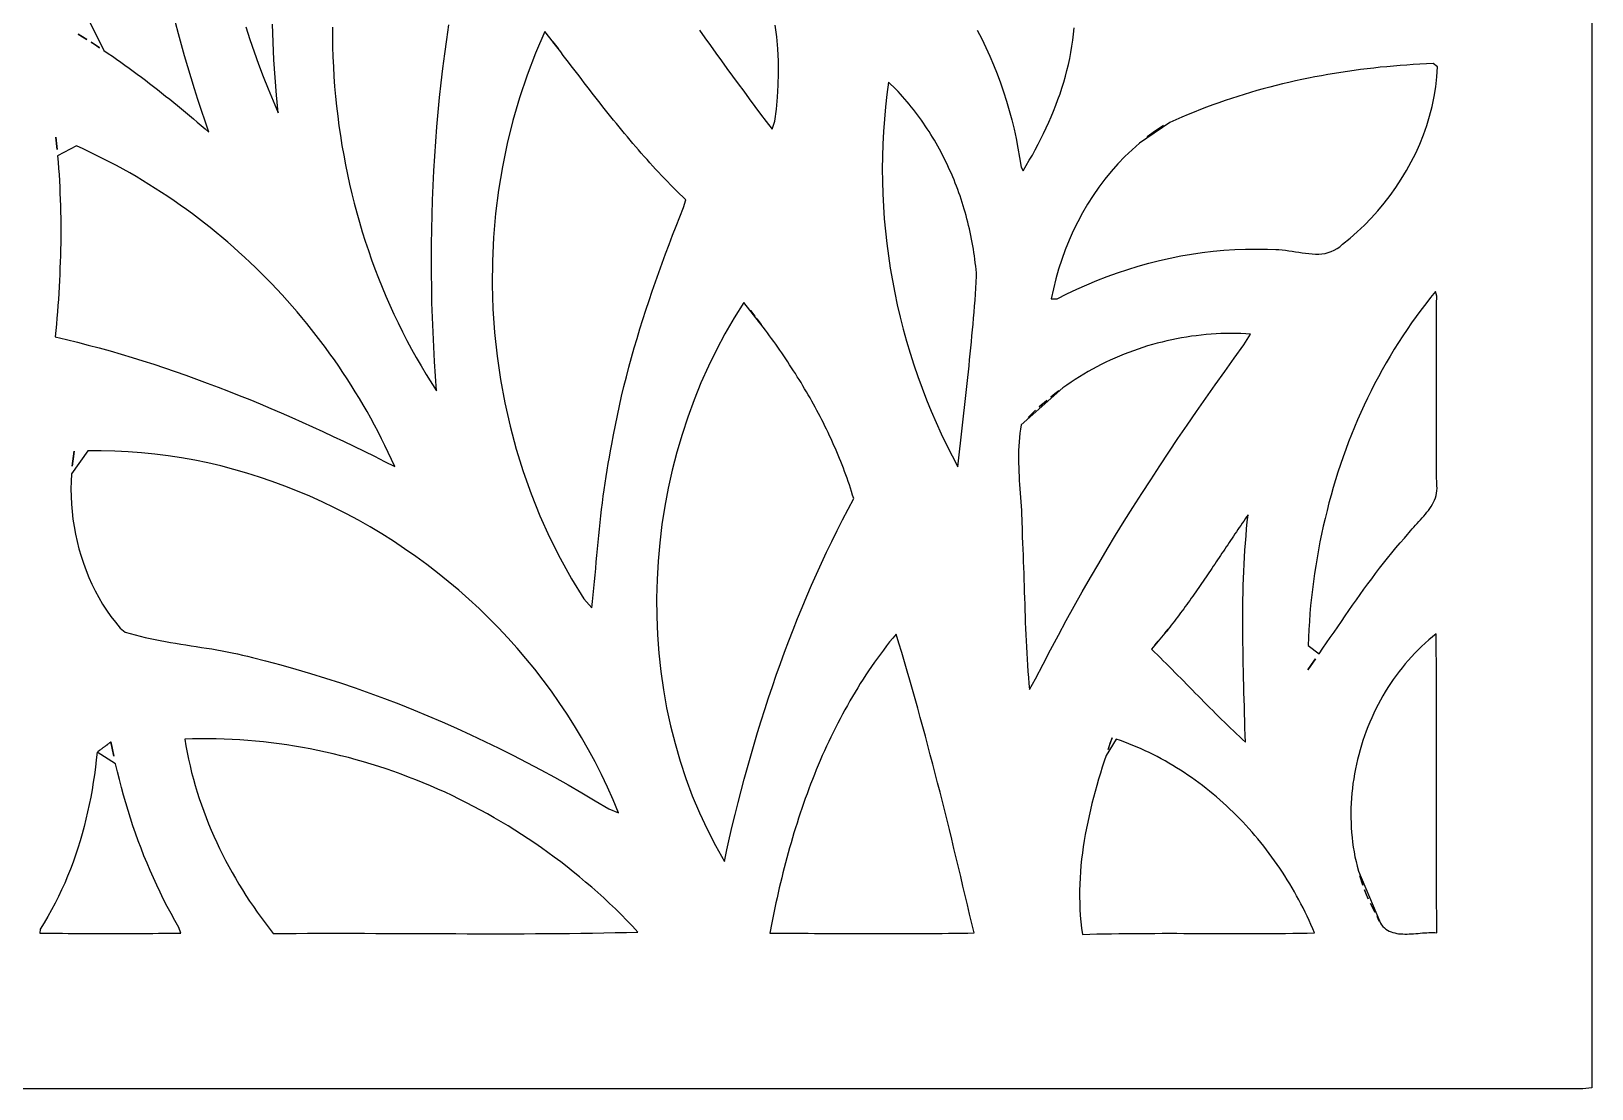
# Model space of a CAD drawing. Header units: metres. Extents: x 0 to 500, y 0 to 1000.
# Drawn here: x 247.2 to 500, y 0 to 171.3 of the extents above; entities that cross this region are included whole.
import ezdxf

# ---------------------------------------------------------------- set-up
doc = ezdxf.new("R2010")
doc.units = ezdxf.units.M
doc.layers.add('HOLE', color=7, linetype='Continuous')
doc.layers.add('OUTER', color=7, linetype='Continuous')

msp = doc.modelspace()

# ---------------------------------------------------------------- linework, layer by layer
at = {"layer": 'HOLE'}
for points in [[(254.55, 177.06), (258.93, 168.2), (258.93, 168.2), (259.62, 167.74), (260.3, 167.27), (260.98, 166.8), (261.66, 166.32), (262.33, 165.85), (263.01, 165.36), (263.68, 164.87), (264.34, 164.38), (265.01, 163.89), (265.67, 163.39), (266.33, 162.89), (266.98, 162.38), (267.64, 161.87), (268.29, 161.36), (268.94, 160.84), (269.59, 160.32), (270.24, 159.8), (270.88, 159.28), (271.52, 158.75), (272.16, 158.22), (272.8, 157.69), (273.43, 157.15), (274.07, 156.61), (274.7, 156.07), (275.33, 155.53), (275.95, 154.99), (275.35, 156.74), (274.75, 158.49), (274.17, 160.25), (273.61, 162.02), (273.06, 163.79), (272.53, 165.57), (272.01, 167.35), (271.51, 169.14), (271.03, 170.93), (270.56, 172.73)], [(281.92, 172.02), (282.58, 170), (283.27, 167.98), (283.99, 165.98), (284.74, 163.99), (285.53, 162.02), (286.34, 160.06), (287.18, 158.11), (287.18, 158.11), (286.9, 160.97), (286.67, 163.84), (286.49, 166.71), (286.35, 169.58), (286.26, 172.46)], [(295.96, 171.99), (295.96, 170.39), (295.99, 168.78), (296.04, 167.18), (296.11, 165.58), (296.2, 163.98), (296.32, 162.38), (296.46, 160.78), (296.62, 159.19), (296.81, 157.6), (297.01, 156.01), (297.25, 154.42), (297.5, 152.84), (297.78, 151.26), (298.07, 149.69), (298.4, 148.13), (298.74, 146.57), (299.11, 145.01), (299.49, 143.46), (299.91, 141.92), (300.34, 140.38), (300.8, 138.86), (301.28, 137.34), (301.78, 135.82), (302.3, 134.32), (302.85, 132.83), (303.41, 131.34), (304, 129.87), (304.62, 128.4), (305.25, 126.95), (305.91, 125.51), (306.59, 124.07), (307.29, 122.65), (308.02, 121.25), (308.76, 119.85), (309.53, 118.47), (310.32, 117.1), (311.13, 115.74), (312.82, 113.07), (312.82, 113.07), (312.65, 115.44), (312.5, 117.82), (312.37, 120.19), (312.26, 122.57), (312.16, 124.95), (312.09, 127.33), (312.04, 129.71), (312.01, 132.09), (312, 134.47), (312.01, 136.85), (312.05, 139.23), (312.1, 141.6), (312.18, 143.98), (312.27, 146.36), (312.39, 148.74), (312.53, 151.11), (312.7, 153.48), (312.88, 155.85), (313.09, 158.22), (313.32, 160.59), (313.57, 162.95), (313.85, 165.31), (314.15, 167.67), (314.48, 170.02), (314.82, 172.37)], [(355.43, 171.52), (356.32, 170.28), (357.21, 169.03), (358.1, 167.79), (358.99, 166.54), (359.88, 165.3), (360.78, 164.07), (361.68, 162.83), (362.59, 161.6), (363.5, 160.37), (364.41, 159.14), (365.33, 157.92), (366.25, 156.71), (367.18, 155.49), (367.63, 156.79), (367.89, 158.72), (368.08, 160.66), (368.2, 162.61), (368.24, 164.56), (368.22, 166.51), (368.12, 168.46), (367.95, 170.4), (367.71, 172.34)], [(400.44, 171.48), (401.15, 170.11), (401.83, 168.71), (402.48, 167.3), (403.09, 165.87), (403.66, 164.43), (404.2, 162.96), (404.71, 161.49), (405.18, 160), (405.62, 158.5), (406.03, 156.99), (406.4, 155.47), (406.73, 153.94), (407.03, 152.4), (407.3, 150.86), (407.54, 149.31), (407.87, 148.72), (408.37, 149.56), (408.87, 150.42), (409.36, 151.28), (409.83, 152.14), (410.3, 153.02), (410.75, 153.9), (411.19, 154.78), (411.61, 155.68), (412.02, 156.58), (412.42, 157.49), (412.8, 158.4), (413.16, 159.33), (413.51, 160.26), (413.84, 161.19), (414.15, 162.13), (414.45, 163.08), (414.72, 164.03), (414.97, 164.99), (415.2, 165.96), (415.41, 166.93), (415.6, 167.91), (415.77, 168.89), (415.91, 169.88), (416.03, 170.88), (416.12, 171.88)]]:
    msp.add_lwpolyline(points, dxfattribs=at)
for points in [[(254.76, 170.86), (255.46, 170.43), (256.16, 169.99), (254.76, 170.86)], [(256.86, 169.55), (257.55, 169.11), (258.24, 168.65), (256.86, 169.55)], [(330.39, 171.3), (328.87, 167.78), (327.49, 164.21), (326.27, 160.57), (325.2, 156.89), (324.28, 153.16), (323.5, 149.39), (322.88, 145.6), (322.4, 141.78), (322.07, 137.94), (321.89, 134.09), (321.86, 130.23), (321.97, 126.38), (322.23, 122.53), (322.64, 118.7), (323.19, 114.89), (323.89, 111.11), (324.74, 107.36), (325.73, 103.65), (326.86, 99.99), (328.14, 96.39), (329.57, 92.84), (331.13, 89.36), (332.84, 85.95), (334.7, 82.62), (336.69, 79.38), (338, 77.9), (338.11, 78.96), (338.21, 80.03), (338.32, 81.09), (338.42, 82.16), (338.51, 83.22), (338.61, 84.29), (338.71, 85.35), (338.81, 86.42), (338.91, 87.49), (339.01, 88.55), (339.12, 89.62), (339.23, 90.68), (339.34, 91.74), (339.46, 92.81), (339.58, 93.87), (339.71, 94.93), (339.84, 95.99), (339.99, 97.05), (340.14, 98.11), (340.29, 99.17), (340.46, 100.22), (340.64, 101.28), (340.83, 102.33), (341.03, 103.38), (341.24, 104.43), (341.51, 105.92), (341.81, 107.5), (342.13, 109.09), (342.46, 110.66), (342.82, 112.23), (343.19, 113.8), (343.58, 115.36), (343.99, 116.92), (344.41, 118.47), (344.85, 120.02), (345.31, 121.57), (345.77, 123.11), (346.25, 124.64), (346.75, 126.17), (347.25, 127.7), (347.77, 129.22), (348.3, 130.74), (348.84, 132.25), (349.38, 133.77), (349.94, 135.27), (350.51, 136.78), (351.08, 138.28), (351.66, 139.77), (352.25, 141.27), (352.84, 142.76), (353.22, 144.04), (352.71, 144.52), (352.21, 145), (351.72, 145.49), (351.22, 145.98), (350.73, 146.47), (350.25, 146.97), (349.76, 147.47), (349.28, 147.97), (348.8, 148.48), (348.33, 148.99), (347.86, 149.5), (347.39, 150.01), (346.93, 150.53), (346.46, 151.05), (346, 151.57), (345.54, 152.1), (345.09, 152.63), (344.64, 153.16), (344.19, 153.69), (343.74, 154.22), (343.29, 154.76), (342.85, 155.3), (342.4, 155.84), (341.96, 156.38), (341.52, 156.92), (341.08, 157.47), (340.65, 158.01), (340.21, 158.56), (339.78, 159.11), (339.35, 159.66), (338.92, 160.21), (338.49, 160.76), (338.06, 161.31), (337.63, 161.87), (337.2, 162.42), (336.77, 162.98), (336.35, 163.53), (335.92, 164.09), (335.5, 164.64), (335.07, 165.2), (334.65, 165.75), (334.22, 166.31), (333.8, 166.86), (333.37, 167.42), (332.95, 167.98), (330.39, 171.3)], [(332.52, 168.53), (332.1, 169.08), (331.67, 169.64), (332.52, 168.53)], [(426.72, 153.21), (425.51, 152.14), (424.34, 151.02), (423.22, 149.85), (422.14, 148.63), (421.12, 147.37), (420.14, 146.06), (419.2, 144.72), (418.32, 143.33), (417.49, 141.91), (416.71, 140.46), (415.99, 138.98), (415.31, 137.47), (414.69, 135.93), (414.13, 134.37), (413.62, 132.8), (413.16, 131.2), (412.76, 129.59), (412.42, 127.97), (413.37, 127.98), (414.96, 128.77), (416.57, 129.53), (418.19, 130.25), (419.83, 130.93), (421.49, 131.58), (423.15, 132.18), (424.84, 132.74), (426.53, 133.26), (428.23, 133.74), (429.95, 134.18), (431.67, 134.57), (433.4, 134.92), (435.14, 135.22), (436.89, 135.48), (438.64, 135.69), (440.4, 135.85), (442.16, 135.97), (443.92, 136.03), (445.68, 136.05), (447.45, 136.02), (448.8, 135.97), (449.32, 135.95), (449.84, 135.91), (450.37, 135.85), (450.91, 135.78), (451.45, 135.7), (451.99, 135.61), (452.54, 135.52), (453.08, 135.44), (453.62, 135.36), (454.16, 135.3), (454.7, 135.26), (455.23, 135.24), (455.76, 135.24), (456.28, 135.28), (456.79, 135.35), (457.29, 135.47), (457.78, 135.63), (458.26, 135.84), (458.73, 136.11), (459.19, 136.43), (459.62, 136.82), (460.83, 137.81), (462.01, 138.84), (463.15, 139.93), (464.25, 141.07), (465.32, 142.25), (466.34, 143.47), (467.32, 144.73), (468.25, 146.04), (469.14, 147.37), (469.97, 148.75), (470.75, 150.15), (471.47, 151.59), (472.13, 153.06), (472.73, 154.55), (473.27, 156.07), (473.73, 157.6), (474.13, 159.16), (474.46, 160.74), (474.71, 162.33), (474.89, 163.94), (474.99, 165.56), (474.29, 166.08), (473.22, 166.04), (472.15, 165.98), (471.08, 165.92), (470.01, 165.85), (468.94, 165.78), (467.88, 165.69), (466.81, 165.59), (465.74, 165.49), (464.68, 165.37), (463.61, 165.25), (462.55, 165.12), (461.48, 164.98), (460.42, 164.83), (459.36, 164.67), (458.3, 164.5), (457.24, 164.32), (456.19, 164.13), (455.13, 163.94), (454.08, 163.73), (453.03, 163.51), (451.98, 163.28), (450.94, 163.05), (449.89, 162.8), (448.85, 162.54), (447.81, 162.27), (446.78, 161.99), (445.74, 161.71), (444.71, 161.41), (443.68, 161.1), (442.66, 160.78), (441.64, 160.45), (440.62, 160.1), (439.6, 159.75), (438.59, 159.39), (437.58, 159.01), (436.58, 158.63), (435.58, 158.23), (434.58, 157.82), (433.59, 157.4), (432.6, 156.97), (431.61, 156.53), (426.72, 153.21)], [(386.08, 163.09), (385.8, 161.09), (385.57, 159.09), (385.38, 157.08), (385.23, 155.07), (385.12, 153.05), (385.06, 151.04), (385.04, 149.02), (385.06, 147), (385.12, 144.98), (385.22, 142.96), (385.37, 140.95), (385.55, 138.94), (385.77, 136.93), (386.04, 134.93), (386.34, 132.93), (386.68, 130.94), (387.06, 128.96), (387.48, 126.99), (387.94, 125.03), (388.44, 123.07), (388.98, 121.13), (389.55, 119.2), (390.16, 117.28), (390.81, 115.38), (391.49, 113.49), (392.22, 111.62), (392.97, 109.76), (393.77, 107.92), (394.6, 106.1), (395.46, 104.3), (396.37, 102.52), (397.3, 100.76), (397.4, 101.73), (397.51, 102.69), (397.61, 103.66), (397.72, 104.62), (397.82, 105.58), (397.93, 106.55), (398.04, 107.51), (398.15, 108.47), (398.25, 109.44), (398.36, 110.4), (398.47, 111.37), (398.58, 112.33), (398.68, 113.29), (398.79, 114.26), (398.89, 115.22), (399, 116.18), (399.1, 117.15), (399.2, 118.11), (399.3, 119.08), (399.4, 120.04), (399.49, 121.01), (399.58, 121.97), (399.67, 122.94), (399.76, 123.9), (399.84, 124.87), (399.93, 125.83), (400, 126.8), (400.08, 127.76), (400.15, 128.73), (400.21, 129.69), (400.28, 130.66), (400.33, 131.63), (400.29, 132.18), (400.24, 132.73), (400.18, 133.28), (400.12, 133.83), (400.05, 134.38), (399.98, 134.93), (399.9, 135.48), (399.81, 136.03), (399.72, 136.58), (399.62, 137.13), (399.52, 137.67), (399.41, 138.22), (399.29, 138.76), (399.17, 139.3), (399.04, 139.85), (398.91, 140.39), (398.77, 140.92), (398.63, 141.46), (398.48, 142), (398.32, 142.53), (398.16, 143.06), (397.99, 143.59), (397.82, 144.12), (397.64, 144.65), (397.46, 145.17), (397.27, 145.69), (397.07, 146.21), (396.87, 146.73), (396.67, 147.24), (396.45, 147.76), (396.24, 148.27), (396.01, 148.77), (395.79, 149.28), (395.55, 149.78), (395.31, 150.28), (395.07, 150.77), (394.82, 151.26), (394.56, 151.75), (394.3, 152.24), (394.04, 152.72), (393.76, 153.2), (393.49, 153.68), (393.2, 154.15), (392.92, 154.62), (392.62, 155.08), (392.33, 155.54), (392.02, 156), (391.71, 156.45), (391.4, 156.9), (391.08, 157.35), (390.76, 157.79), (390.43, 158.22), (390.09, 158.65), (389.75, 159.08), (389.41, 159.5), (389.06, 159.92), (388.7, 160.34), (388.34, 160.74), (387.98, 161.15), (387.61, 161.55), (387.23, 161.94), (386.08, 163.09)], [(430.63, 156.07), (429.29, 155.18), (427.98, 154.22), (430.63, 156.07)], [(251.44, 151.15), (251.52, 150.13), (251.6, 149.12), (251.66, 148.11), (251.72, 147.1), (251.78, 146.09), (251.82, 145.08), (251.86, 144.07), (251.89, 143.06), (251.91, 142.05), (251.93, 141.04), (251.94, 140.03), (251.94, 139.02), (251.94, 138), (251.93, 136.99), (251.91, 135.98), (251.89, 134.97), (251.86, 133.96), (251.82, 132.95), (251.78, 131.94), (251.73, 130.93), (251.68, 129.92), (251.62, 128.91), (251.56, 127.89), (251.49, 126.88), (251.41, 125.87), (251.33, 124.86), (251.24, 123.85), (251.15, 122.84), (251.06, 121.83), (252.85, 121.41), (254.63, 120.96), (256.41, 120.5), (258.19, 120.02), (259.96, 119.53), (261.72, 119.01), (263.49, 118.48), (265.24, 117.94), (267, 117.37), (268.75, 116.8), (270.49, 116.2), (272.23, 115.6), (273.96, 114.97), (275.69, 114.34), (277.42, 113.68), (279.14, 113.02), (280.85, 112.34), (282.57, 111.65), (284.27, 110.95), (285.98, 110.23), (287.67, 109.5), (289.37, 108.76), (291.06, 108.01), (292.74, 107.25), (294.42, 106.48), (296.1, 105.7), (297.77, 104.9), (299.43, 104.1), (301.09, 103.29), (302.75, 102.47), (304.4, 101.64), (306.05, 100.81), (305.54, 101.94), (305.01, 103.08), (304.47, 104.2), (303.92, 105.32), (303.35, 106.43), (302.77, 107.53), (302.18, 108.62), (301.57, 109.71), (300.95, 110.78), (300.32, 111.85), (299.67, 112.91), (299.02, 113.97), (298.35, 115.01), (297.67, 116.04), (296.98, 117.07), (296.27, 118.09), (295.56, 119.09), (294.83, 120.09), (294.09, 121.08), (293.34, 122.06), (292.58, 123.03), (291.81, 123.99), (291.02, 124.94), (290.23, 125.88), (289.43, 126.81), (288.61, 127.73), (287.79, 128.65), (286.95, 129.55), (286.1, 130.44), (285.25, 131.31), (284.38, 132.18), (283.51, 133.04), (282.62, 133.89), (281.73, 134.73), (280.82, 135.55), (279.91, 136.36), (278.99, 137.17), (278.06, 137.96), (277.12, 138.74), (276.17, 139.51), (275.21, 140.26), (274.25, 141.01), (273.27, 141.74), (272.29, 142.46), (271.3, 143.17), (270.3, 143.87), (269.3, 144.55), (268.29, 145.22), (267.26, 145.88), (266.24, 146.53), (265.2, 147.16), (264.16, 147.78), (263.11, 148.39), (262.05, 148.98), (260.99, 149.56), (259.92, 150.13), (258.84, 150.68), (257.76, 151.22), (256.67, 151.75), (255.58, 152.26), (254.47, 152.76), (251.44, 151.15)], [(251.14, 154.18), (251.24, 153.17), (251.34, 152.16), (251.14, 154.18)], [(455.82, 70.49), (456.43, 71.36), (457.03, 72.23), (457.63, 73.1), (458.24, 73.98), (458.84, 74.85), (459.44, 75.72), (460.04, 76.6), (460.65, 77.47), (461.25, 78.34), (461.86, 79.21), (462.47, 80.07), (463.09, 80.93), (463.71, 81.79), (464.34, 82.64), (464.97, 83.49), (465.62, 84.33), (466.26, 85.16), (466.92, 85.99), (467.59, 86.81), (468.26, 87.63), (468.95, 88.43), (469.64, 89.23), (470.16, 89.82), (470.39, 90.12), (470.64, 90.42), (470.89, 90.72), (471.15, 91.01), (471.42, 91.31), (471.7, 91.6), (471.97, 91.9), (472.25, 92.19), (472.52, 92.49), (472.79, 92.79), (473.05, 93.09), (473.3, 93.4), (473.54, 93.71), (473.77, 94.03), (473.99, 94.36), (474.19, 94.69), (474.37, 95.03), (474.52, 95.38), (474.66, 95.74), (474.77, 96.1), (474.86, 96.48), (474.91, 96.87), (474.93, 97.28), (474.92, 97.69), (474.88, 98.12), (474.86, 99.18), (474.85, 100.4), (474.85, 101.62), (474.84, 102.84), (474.84, 104.06), (474.84, 105.27), (474.84, 106.49), (474.84, 107.71), (474.83, 108.93), (474.83, 110.14), (474.83, 111.36), (474.84, 112.58), (474.84, 113.79), (474.84, 115.01), (474.84, 116.23), (474.84, 117.44), (474.85, 118.66), (474.85, 119.88), (474.85, 121.09), (474.85, 122.31), (474.86, 123.53), (474.86, 124.74), (474.86, 125.96), (474.86, 127.18), (474.87, 128.39), (474.7, 129.17), (473.89, 128.18), (473.09, 127.17), (472.31, 126.15), (471.55, 125.12), (470.8, 124.08), (470.07, 123.03), (469.36, 121.96), (468.66, 120.89), (467.98, 119.8), (467.32, 118.7), (466.67, 117.59), (466.03, 116.47), (465.42, 115.35), (464.82, 114.21), (464.23, 113.06), (463.67, 111.9), (463.11, 110.74), (462.58, 109.57), (462.06, 108.39), (461.56, 107.2), (461.07, 106), (460.6, 104.8), (460.15, 103.58), (459.71, 102.37), (459.29, 101.14), (458.88, 99.91), (458.49, 98.67), (458.12, 97.43), (457.76, 96.18), (457.42, 94.93), (457.1, 93.67), (456.79, 92.41), (456.5, 91.14), (456.22, 89.87), (455.96, 88.6), (455.71, 87.32), (455.49, 86.04), (455.27, 84.75), (455.08, 83.47), (454.9, 82.18), (454.73, 80.88), (454.59, 79.59), (454.45, 78.29), (454.34, 77), (454.24, 75.7), (454.15, 74.4), (454.09, 73.1), (454.03, 71.8), (455.82, 70.49)], [(362.6, 127.39), (361.04, 124.89), (359.56, 122.33), (358.17, 119.72), (356.87, 117.06), (355.67, 114.35), (354.55, 111.6), (353.53, 108.81), (352.6, 105.98), (351.76, 103.12), (351.01, 100.23), (350.36, 97.31), (349.81, 94.38), (349.35, 91.42), (348.98, 88.45), (348.72, 85.47), (348.55, 82.49), (348.47, 79.5), (348.5, 76.51), (348.62, 73.53), (348.84, 70.55), (349.17, 67.59), (349.59, 64.64), (350.11, 61.71), (350.74, 58.8), (351.47, 55.92), (352.3, 53.07), (353.23, 50.25), (354.27, 47.47), (355.41, 44.73), (356.65, 42.04), (358.01, 39.4), (359.46, 36.8), (359.88, 38.72), (360.31, 40.64), (360.75, 42.55), (361.21, 44.46), (361.69, 46.37), (362.17, 48.27), (362.68, 50.17), (363.19, 52.07), (363.73, 53.96), (364.27, 55.84), (364.84, 57.72), (365.41, 59.59), (366.01, 61.46), (366.62, 63.33), (367.24, 65.18), (367.88, 67.03), (368.54, 68.88), (369.21, 70.72), (369.9, 72.55), (370.61, 74.37), (371.33, 76.19), (372.07, 78), (372.83, 79.8), (373.6, 81.6), (374.39, 83.38), (375.2, 85.16), (376.02, 86.93), (376.86, 88.69), (377.72, 90.44), (378.6, 92.19), (379.5, 93.92), (380.41, 95.64), (380.24, 96.19), (380.07, 96.74), (379.9, 97.28), (379.72, 97.83), (379.53, 98.37), (379.35, 98.91), (379.15, 99.45), (378.95, 99.99), (378.75, 100.53), (378.55, 101.06), (378.34, 101.6), (378.12, 102.13), (377.9, 102.66), (377.68, 103.19), (377.46, 103.71), (377.22, 104.24), (376.99, 104.76), (376.75, 105.28), (376.51, 105.81), (376.27, 106.32), (376.02, 106.84), (375.76, 107.36), (375.51, 107.87), (375.25, 108.38), (374.99, 108.89), (374.72, 109.4), (374.45, 109.91), (374.18, 110.42), (373.9, 110.92), (373.62, 111.42), (373.34, 111.92), (373.05, 112.42), (372.76, 112.92), (372.47, 113.41), (372.18, 113.9), (371.88, 114.4), (371.58, 114.89), (371.28, 115.37), (370.97, 115.86), (370.66, 116.34), (370.35, 116.82), (370.04, 117.31), (369.72, 117.78), (369.41, 118.26), (369.08, 118.74), (368.76, 119.21), (368.44, 119.68), (368.11, 120.15), (367.78, 120.62), (367.45, 121.08), (367.11, 121.54), (366.78, 122), (366.44, 122.46), (366.1, 122.92), (365.76, 123.38), (362.6, 127.39)], [(364.37, 125.18), (364.02, 125.62), (363.67, 126.07), (364.37, 125.18)], [(365.41, 123.83), (365.07, 124.28), (364.72, 124.73), (365.41, 123.83)], [(407.57, 107.57), (407.45, 106.89), (407.35, 106.2), (407.27, 105.51), (407.21, 104.82), (407.17, 104.13), (407.14, 103.43), (407.12, 102.74), (407.12, 102.05), (407.13, 101.35), (407.15, 100.66), (407.17, 99.96), (407.21, 99.27), (407.25, 98.57), (407.29, 97.88), (407.34, 97.18), (407.39, 96.49), (407.44, 95.79), (407.49, 95.09), (407.53, 94.4), (407.58, 93.7), (407.62, 93.01), (407.65, 92.31), (407.68, 91.61), (407.7, 90.92), (407.7, 90.23), (407.72, 89.41), (407.77, 88.42), (407.81, 87.44), (407.85, 86.44), (407.89, 85.45), (407.93, 84.46), (407.96, 83.47), (407.99, 82.48), (408.02, 81.49), (408.06, 80.5), (408.09, 79.51), (408.12, 78.52), (408.15, 77.53), (408.19, 76.54), (408.22, 75.55), (408.26, 74.55), (408.3, 73.56), (408.35, 72.57), (408.4, 71.58), (408.45, 70.6), (408.51, 69.61), (408.58, 68.62), (408.65, 67.63), (408.73, 66.64), (408.81, 65.66), (408.91, 64.67), (409.88, 66.39), (411.09, 68.77), (412.31, 71.14), (413.57, 73.5), (414.84, 75.85), (416.13, 78.18), (417.44, 80.5), (418.76, 82.81), (420.11, 85.11), (421.47, 87.4), (422.85, 89.68), (424.25, 91.94), (425.66, 94.2), (427.09, 96.44), (428.53, 98.68), (429.99, 100.91), (431.46, 103.12), (432.94, 105.33), (434.43, 107.53), (435.94, 109.72), (437.46, 111.9), (438.99, 114.07), (440.53, 116.23), (442.08, 118.39), (443.64, 120.54), (444.73, 122.26), (443.93, 122.31), (443.13, 122.34), (442.33, 122.36), (441.53, 122.37), (440.72, 122.36), (439.92, 122.34), (439.12, 122.3), (438.32, 122.25), (437.52, 122.19), (436.72, 122.11), (435.92, 122.01), (435.12, 121.91), (434.32, 121.79), (433.53, 121.65), (432.74, 121.51), (431.95, 121.35), (431.16, 121.17), (430.38, 120.98), (429.59, 120.78), (428.82, 120.57), (428.04, 120.34), (427.27, 120.1), (426.5, 119.85), (425.74, 119.58), (424.98, 119.3), (424.23, 119), (423.48, 118.7), (422.73, 118.38), (421.99, 118.05), (421.26, 117.7), (420.53, 117.34), (419.81, 116.97), (419.1, 116.59), (418.39, 116.19), (417.69, 115.78), (416.99, 115.36), (416.31, 114.93), (415.63, 114.48), (414.95, 114.02), (414.29, 113.55), (407.57, 107.57)], [(411.71, 111.55), (411.09, 111.01), (410.48, 110.47), (411.71, 111.55)], [(413.63, 113.07), (412.98, 112.57), (412.35, 112.07), (413.63, 113.07)], [(409.88, 109.92), (409.29, 109.35), (408.7, 108.77), (409.88, 109.92)], [(253.68, 99.64), (253.62, 98.41), (253.59, 97.19), (253.61, 95.96), (253.67, 94.73), (253.77, 93.5), (253.91, 92.28), (254.09, 91.07), (254.32, 89.86), (254.58, 88.66), (254.89, 87.47), (255.23, 86.29), (255.61, 85.13), (256.04, 83.98), (256.5, 82.85), (257, 81.74), (257.54, 80.66), (258.12, 79.59), (258.73, 78.54), (259.38, 77.53), (260.08, 76.54), (260.8, 75.57), (261.57, 74.64), (262.36, 74), (263.17, 73.75), (263.98, 73.53), (264.79, 73.32), (265.6, 73.12), (266.42, 72.94), (267.25, 72.77), (268.07, 72.61), (268.9, 72.45), (269.73, 72.31), (270.56, 72.17), (271.4, 72.03), (272.23, 71.9), (273.07, 71.77), (273.9, 71.64), (274.74, 71.51), (275.57, 71.38), (276.41, 71.25), (277.24, 71.1), (278.07, 70.96), (278.9, 70.8), (279.73, 70.63), (280.56, 70.46), (281.38, 70.27), (282.2, 70.07), (283.01, 69.85), (285.14, 69.32), (287.58, 68.68), (290.01, 68), (292.43, 67.29), (294.84, 66.55), (297.24, 65.77), (299.63, 64.96), (302.01, 64.12), (304.38, 63.24), (306.74, 62.34), (309.09, 61.4), (311.42, 60.43), (313.75, 59.44), (316.06, 58.41), (318.37, 57.36), (320.66, 56.27), (322.94, 55.16), (325.2, 54.03), (327.46, 52.86), (329.7, 51.67), (331.93, 50.46), (334.15, 49.22), (336.36, 47.96), (338.55, 46.67), (340.73, 45.36), (342.3, 44.72), (341.43, 46.82), (340.5, 48.89), (339.53, 50.93), (338.51, 52.95), (337.45, 54.94), (336.33, 56.89), (335.17, 58.82), (333.97, 60.71), (332.72, 62.57), (331.43, 64.4), (330.1, 66.2), (328.73, 67.96), (327.32, 69.69), (325.87, 71.38), (324.38, 73.04), (322.86, 74.66), (321.3, 76.25), (319.71, 77.79), (318.08, 79.3), (316.42, 80.77), (314.73, 82.19), (313, 83.58), (311.25, 84.93), (309.47, 86.23), (307.66, 87.49), (305.83, 88.71), (303.97, 89.89), (302.08, 91.02), (300.17, 92.11), (298.24, 93.15), (296.29, 94.14), (294.31, 95.09), (292.32, 95.99), (290.3, 96.84), (288.27, 97.64), (286.22, 98.4), (284.16, 99.1), (282.08, 99.75), (279.99, 100.35), (277.88, 100.9), (275.76, 101.39), (273.64, 101.83), (271.5, 102.22), (269.35, 102.55), (267.19, 102.83), (265.03, 103.05), (262.86, 103.21), (260.69, 103.32), (258.51, 103.37), (256.33, 103.36), (253.68, 99.64)], [(254.14, 103.29), (253.95, 102.08), (253.79, 100.86), (254.14, 103.29)], [(428.68, 71.23), (429.16, 70.76), (429.63, 70.29), (430.11, 69.82), (430.58, 69.35), (431.06, 68.88), (431.53, 68.41), (432, 67.93), (432.47, 67.46), (432.94, 66.98), (433.41, 66.51), (433.88, 66.03), (434.35, 65.55), (434.82, 65.07), (435.29, 64.59), (435.76, 64.12), (436.23, 63.64), (436.7, 63.16), (437.17, 62.68), (437.64, 62.21), (438.11, 61.73), (438.58, 61.26), (439.06, 60.79), (439.53, 60.32), (440.01, 59.85), (440.48, 59.38), (440.96, 58.91), (441.44, 58.45), (441.93, 57.98), (442.41, 57.52), (442.9, 57.06), (443.39, 56.61), (443.88, 56.16), (443.85, 57.31), (443.81, 58.46), (443.78, 59.61), (443.74, 60.76), (443.71, 61.92), (443.68, 63.07), (443.64, 64.22), (443.61, 65.38), (443.58, 66.53), (443.55, 67.68), (443.53, 68.84), (443.51, 69.99), (443.49, 71.14), (443.47, 72.3), (443.46, 73.45), (443.45, 74.6), (443.45, 75.76), (443.46, 76.91), (443.47, 78.06), (443.48, 79.21), (443.51, 80.36), (443.54, 81.52), (443.57, 82.67), (443.62, 83.82), (443.67, 84.97), (443.73, 86.12), (443.81, 87.27), (443.89, 88.42), (443.98, 89.57), (444.08, 90.71), (444.19, 91.86), (444.32, 93.01), (444.08, 92.66), (443.84, 92.32), (443.6, 91.97), (443.37, 91.63), (443.13, 91.28), (442.89, 90.93), (442.66, 90.59), (442.42, 90.24), (442.19, 89.89), (441.95, 89.54), (441.72, 89.19), (441.49, 88.85), (441.25, 88.5), (441.02, 88.15), (440.78, 87.8), (440.55, 87.45), (440.32, 87.1), (440.08, 86.75), (439.85, 86.4), (439.62, 86.05), (439.38, 85.71), (439.15, 85.36), (438.91, 85.01), (438.68, 84.66), (438.45, 84.31), (438.21, 83.96), (437.97, 83.61), (437.74, 83.27), (437.5, 82.92), (437.27, 82.57), (437.03, 82.23), (436.79, 81.88), (436.55, 81.53), (436.31, 81.19), (436.07, 80.85), (435.83, 80.5), (435.59, 80.16), (435.35, 79.81), (435.11, 79.47), (434.87, 79.13), (434.62, 78.79), (434.38, 78.45), (434.13, 78.11), (433.88, 77.77), (433.64, 77.44), (433.39, 77.1), (433.14, 76.76), (432.88, 76.43), (432.63, 76.09), (432.38, 75.76), (432.12, 75.43), (431.87, 75.1), (431.61, 74.77), (428.68, 71.23)], [(366.85, 25.22), (367.88, 25.22), (368.91, 25.21), (369.95, 25.21), (370.98, 25.2), (372.01, 25.2), (373.05, 25.19), (374.08, 25.18), (375.11, 25.18), (376.15, 25.17), (377.18, 25.17), (378.22, 25.17), (379.25, 25.16), (380.28, 25.16), (381.32, 25.16), (382.35, 25.15), (383.38, 25.15), (384.42, 25.15), (385.45, 25.15), (386.48, 25.15), (387.52, 25.15), (388.55, 25.15), (389.59, 25.15), (390.62, 25.16), (391.65, 25.16), (392.69, 25.17), (393.72, 25.17), (394.75, 25.18), (395.79, 25.19), (396.82, 25.2), (397.85, 25.21), (398.89, 25.22), (399.92, 25.24), (399.56, 26.76), (399.2, 28.28), (398.85, 29.81), (398.48, 31.33), (398.12, 32.85), (397.76, 34.38), (397.39, 35.9), (397.03, 37.42), (396.66, 38.94), (396.29, 40.46), (395.92, 41.98), (395.54, 43.5), (395.16, 45.02), (394.78, 46.54), (394.4, 48.06), (394.01, 49.57), (393.62, 51.09), (393.23, 52.6), (392.83, 54.11), (392.43, 55.63), (392.03, 57.14), (391.62, 58.65), (391.21, 60.16), (390.79, 61.66), (390.37, 63.17), (389.94, 64.67), (389.51, 66.18), (389.07, 67.68), (388.63, 69.18), (388.19, 70.68), (387.73, 72.17), (387.27, 73.67), (386.75, 73.03), (386.24, 72.39), (385.73, 71.74), (385.23, 71.08), (384.74, 70.42), (384.25, 69.76), (383.77, 69.09), (383.3, 68.41), (382.84, 67.73), (382.38, 67.05), (381.93, 66.36), (381.49, 65.66), (381.06, 64.96), (380.63, 64.26), (380.21, 63.55), (379.79, 62.84), (379.39, 62.12), (378.98, 61.4), (378.59, 60.67), (378.2, 59.94), (377.82, 59.21), (377.45, 58.47), (377.08, 57.73), (376.72, 56.99), (376.36, 56.24), (376.01, 55.49), (375.67, 54.73), (375.33, 53.97), (375, 53.21), (374.67, 52.44), (374.36, 51.68), (374.04, 50.9), (373.74, 50.13), (373.43, 49.35), (373.14, 48.57), (372.85, 47.79), (372.57, 47.01), (372.29, 46.22), (372.01, 45.43), (371.75, 44.64), (371.48, 43.85), (371.23, 43.05), (370.98, 42.25), (370.73, 41.45), (370.49, 40.65), (370.26, 39.85), (370.03, 39.05), (369.8, 38.24), (369.58, 37.43), (369.37, 36.63), (369.15, 35.82), (368.95, 35), (368.75, 34.19), (368.55, 33.38), (368.36, 32.57), (368.18, 31.75), (367.99, 30.94), (367.82, 30.12), (367.64, 29.31), (367.48, 28.49), (367.31, 27.67), (367.15, 26.86), (366.85, 25.22)], [(430.56, 73.46), (430.3, 73.14), (430.03, 72.82), (430.56, 73.46)], [(431.35, 74.44), (431.09, 74.11), (430.83, 73.79), (431.35, 74.44)], [(465.75, 26.83), (465.95, 26.54), (466.16, 26.28), (466.4, 26.06), (466.65, 25.86), (466.91, 25.69), (467.18, 25.54), (467.47, 25.42), (467.77, 25.32), (468.07, 25.24), (468.39, 25.17), (468.71, 25.13), (469.05, 25.09), (469.39, 25.08), (469.73, 25.07), (470.08, 25.07), (470.43, 25.08), (470.78, 25.1), (471.14, 25.13), (471.5, 25.15), (471.85, 25.18), (472.21, 25.21), (472.56, 25.24), (472.91, 25.27), (473.26, 25.29), (473.6, 25.31), (473.94, 25.32), (474.27, 25.31), (474.59, 25.3), (474.91, 25.28), (474.89, 26.79), (474.87, 28.31), (474.86, 29.82), (474.85, 31.33), (474.84, 32.85), (474.84, 34.36), (474.83, 35.87), (474.83, 37.39), (474.83, 38.9), (474.83, 40.42), (474.83, 41.93), (474.83, 43.44), (474.83, 44.96), (474.83, 46.47), (474.83, 47.99), (474.84, 49.5), (474.84, 51.01), (474.84, 52.53), (474.85, 54.04), (474.85, 55.56), (474.85, 57.07), (474.85, 58.59), (474.85, 60.1), (474.85, 61.61), (474.85, 63.13), (474.85, 64.64), (474.84, 66.15), (474.83, 67.67), (474.83, 69.18), (474.81, 70.7), (474.8, 72.21), (474.79, 73.72), (474.18, 73.23), (473.58, 72.73), (473, 72.21), (472.43, 71.68), (471.87, 71.13), (471.32, 70.57), (470.78, 70), (470.26, 69.41), (469.75, 68.82), (469.26, 68.21), (468.77, 67.59), (468.3, 66.96), (467.84, 66.32), (467.4, 65.67), (466.97, 65), (466.55, 64.33), (466.15, 63.65), (465.76, 62.96), (465.39, 62.27), (465.03, 61.56), (464.68, 60.85), (464.35, 60.12), (464.04, 59.4), (463.73, 58.66), (463.45, 57.92), (463.17, 57.17), (462.92, 56.42), (462.68, 55.66), (462.45, 54.9), (462.24, 54.13), (462.04, 53.36), (461.86, 52.58), (461.7, 51.81), (461.55, 51.02), (461.42, 50.24), (461.31, 49.45), (461.21, 48.66), (461.13, 47.87), (461.06, 47.08), (461.01, 46.29), (460.98, 45.49), (460.97, 44.7), (460.97, 43.9), (460.99, 43.11), (461.03, 42.32), (461.09, 41.52), (461.16, 40.73), (461.25, 39.95), (461.36, 39.16), (461.49, 38.38), (461.63, 37.6), (461.8, 36.82), (461.98, 36.05), (462.18, 35.28), (465.75, 26.83)], [(429.77, 72.5), (429.5, 72.18), (429.22, 71.86), (429.77, 72.5)], [(453.97, 67.9), (454.59, 68.76), (455.21, 69.63), (453.97, 67.9)], [(259.41, 55.7), (259.36, 55.67), (259.31, 55.63), (259.41, 55.7)], [(259.55, 55.8), (259.5, 55.77), (259.46, 55.74), (259.55, 55.8)], [(259.68, 55.9), (259.64, 55.87), (259.59, 55.84), (259.68, 55.9)], [(259.81, 56), (259.77, 55.97), (259.72, 55.94), (259.81, 56)], [(259.93, 56.09), (259.89, 56.06), (259.85, 56.03), (259.93, 56.09)], [(260.03, 56.17), (260, 56.14), (259.96, 56.11), (260.03, 56.17)], [(260.55, 53.9), (260.28, 55.17), (260.07, 56.19), (260.55, 53.9)], [(272.03, 56.64), (272.22, 55.55), (272.42, 54.47), (272.65, 53.39), (272.89, 52.32), (273.15, 51.25), (273.44, 50.18), (273.74, 49.13), (274.05, 48.08), (274.39, 47.03), (274.74, 45.99), (275.11, 44.96), (275.5, 43.94), (275.9, 42.92), (276.32, 41.91), (276.76, 40.91), (277.21, 39.91), (277.68, 38.92), (278.16, 37.94), (278.66, 36.97), (279.17, 36.01), (279.7, 35.05), (280.24, 34.1), (280.8, 33.17), (281.37, 32.24), (281.95, 31.32), (282.55, 30.41), (283.15, 29.51), (283.78, 28.62), (284.41, 27.74), (285.06, 26.86), (285.71, 26), (286.38, 25.15), (288.23, 25.17), (290.08, 25.18), (291.92, 25.19), (293.77, 25.19), (295.61, 25.2), (297.46, 25.2), (299.31, 25.19), (301.15, 25.19), (303, 25.18), (304.85, 25.18), (306.69, 25.17), (308.54, 25.16), (310.39, 25.16), (312.23, 25.15), (314.08, 25.14), (315.93, 25.14), (317.77, 25.13), (319.62, 25.13), (321.46, 25.12), (323.31, 25.12), (325.16, 25.13), (327, 25.13), (328.85, 25.14), (330.69, 25.15), (332.54, 25.16), (334.39, 25.18), (336.23, 25.2), (338.08, 25.23), (339.92, 25.26), (341.77, 25.3), (343.61, 25.34), (345.46, 25.39), (344.56, 26.34), (343.65, 27.28), (342.74, 28.21), (341.8, 29.13), (340.86, 30.03), (339.91, 30.91), (338.94, 31.79), (337.97, 32.65), (336.98, 33.5), (335.99, 34.33), (334.98, 35.15), (333.97, 35.96), (332.94, 36.75), (331.91, 37.53), (330.86, 38.3), (329.81, 39.05), (328.75, 39.79), (327.68, 40.51), (326.6, 41.22), (325.51, 41.91), (324.41, 42.59), (323.31, 43.26), (322.19, 43.9), (321.07, 44.54), (319.94, 45.16), (318.81, 45.76), (317.67, 46.35), (316.52, 46.93), (315.36, 47.49), (314.2, 48.03), (313.03, 48.56), (311.85, 49.07), (310.67, 49.57), (309.48, 50.05), (308.29, 50.51), (307.09, 50.96), (305.89, 51.39), (304.68, 51.81), (303.46, 52.21), (302.24, 52.59), (301.02, 52.96), (299.79, 53.31), (298.56, 53.65), (297.32, 53.96), (296.08, 54.26), (294.84, 54.55), (293.59, 54.81), (292.34, 55.06), (291.09, 55.3), (289.83, 55.51), (288.57, 55.71), (287.31, 55.89), (286.04, 56.05), (284.78, 56.19), (283.51, 56.32), (282.24, 56.43), (280.97, 56.52), (279.69, 56.59), (278.42, 56.65), (277.14, 56.68), (275.87, 56.7), (274.59, 56.7), (273.31, 56.68), (272.03, 56.64)], [(421.3, 54.02), (420.99, 53.06), (420.68, 52.09), (420.38, 51.12), (420.09, 50.14), (419.81, 49.16), (419.53, 48.18), (419.27, 47.19), (419.02, 46.21), (418.78, 45.21), (418.55, 44.22), (418.33, 43.22), (418.13, 42.22), (417.94, 41.22), (417.77, 40.22), (417.61, 39.21), (417.47, 38.2), (417.35, 37.19), (417.24, 36.18), (417.16, 35.17), (417.09, 34.15), (417.04, 33.14), (417.02, 32.12), (417.01, 31.11), (417.03, 30.09), (417.07, 29.08), (417.13, 28.06), (417.22, 27.04), (417.34, 26.03), (417.48, 25.01), (418.65, 25.05), (419.83, 25.08), (421, 25.1), (422.18, 25.12), (423.35, 25.14), (424.53, 25.15), (425.7, 25.16), (426.88, 25.17), (428.05, 25.18), (429.23, 25.18), (430.4, 25.19), (431.58, 25.19), (432.75, 25.19), (433.93, 25.18), (435.1, 25.18), (436.28, 25.18), (437.45, 25.17), (438.63, 25.17), (439.8, 25.16), (440.98, 25.16), (442.15, 25.16), (443.33, 25.16), (444.5, 25.15), (445.68, 25.15), (446.85, 25.16), (448.03, 25.16), (449.2, 25.17), (450.38, 25.17), (451.55, 25.19), (452.73, 25.2), (453.9, 25.22), (455.08, 25.24), (454.79, 25.92), (454.49, 26.61), (454.19, 27.29), (453.87, 27.96), (453.55, 28.64), (453.22, 29.3), (452.88, 29.97), (452.53, 30.63), (452.17, 31.28), (451.81, 31.93), (451.44, 32.57), (451.06, 33.21), (450.67, 33.85), (450.27, 34.48), (449.87, 35.1), (449.46, 35.72), (449.04, 36.34), (448.61, 36.94), (448.18, 37.55), (447.74, 38.14), (447.29, 38.73), (446.84, 39.32), (446.37, 39.9), (445.91, 40.47), (445.43, 41.03), (444.95, 41.59), (444.46, 42.15), (443.96, 42.69), (443.46, 43.23), (442.95, 43.76), (442.43, 44.29), (441.91, 44.81), (441.38, 45.32), (440.84, 45.82), (440.3, 46.31), (439.76, 46.8), (439.2, 47.28), (438.64, 47.75), (438.08, 48.22), (437.51, 48.67), (436.93, 49.12), (436.35, 49.56), (435.76, 49.99), (435.17, 50.41), (434.57, 50.83), (433.96, 51.23), (433.35, 51.63), (432.74, 52.02), (432.12, 52.39), (431.5, 52.76), (430.87, 53.12), (430.23, 53.47), (429.59, 53.81), (428.95, 54.14), (428.3, 54.46), (427.65, 54.77), (426.99, 55.07), (426.33, 55.36), (425.66, 55.64), (424.99, 55.91), (424.32, 56.17), (423.64, 56.42), (422.95, 56.66), (421.3, 54.02)], [(422.27, 56.88), (421.94, 55.93), (421.62, 54.98), (422.27, 56.88)], [(257.83, 54.52), (257.7, 53.31), (257.55, 52.09), (257.39, 50.87), (257.21, 49.66), (257.01, 48.46), (256.79, 47.25), (256.55, 46.06), (256.3, 44.86), (256.02, 43.68), (255.73, 42.5), (255.41, 41.32), (255.07, 40.15), (254.71, 38.99), (254.33, 37.84), (253.93, 36.7), (253.51, 35.57), (253.06, 34.44), (252.59, 33.33), (252.09, 32.22), (251.57, 31.13), (251.03, 30.05), (250.46, 28.98), (249.87, 27.92), (249.25, 26.88), (248.6, 25.85), (248.56, 25.23), (249.48, 25.22), (250.39, 25.21), (251.31, 25.2), (252.22, 25.19), (253.14, 25.18), (254.05, 25.17), (254.97, 25.17), (255.88, 25.16), (256.79, 25.16), (257.71, 25.15), (258.62, 25.15), (259.54, 25.15), (260.45, 25.15), (261.36, 25.15), (262.28, 25.15), (263.19, 25.15), (264.11, 25.16), (265.02, 25.16), (265.94, 25.17), (266.85, 25.18), (267.76, 25.19), (268.68, 25.2), (269.59, 25.21), (270.51, 25.22), (271.42, 25.23), (271.08, 26.13), (270.44, 27.25), (269.81, 28.38), (269.2, 29.52), (268.61, 30.67), (268.04, 31.83), (267.49, 33), (266.95, 34.18), (266.42, 35.36), (265.92, 36.55), (265.43, 37.75), (264.96, 38.96), (264.5, 40.17), (264.06, 41.39), (263.64, 42.61), (263.23, 43.85), (262.84, 45.08), (262.47, 46.33), (262.11, 47.58), (261.77, 48.83), (261.44, 50.09), (261.12, 51.35), (260.83, 52.62), (257.83, 54.52)], [(258.01, 54.66), (257.97, 54.63), (257.93, 54.6), (258.01, 54.66)], [(258.13, 54.75), (258.09, 54.72), (258.05, 54.69), (258.13, 54.75)], [(258.25, 54.84), (258.21, 54.81), (258.17, 54.78), (258.25, 54.84)], [(258.39, 54.94), (258.34, 54.91), (258.3, 54.88), (258.39, 54.94)], [(258.53, 55.05), (258.48, 55.01), (258.44, 54.98), (258.53, 55.05)], [(258.68, 55.16), (258.63, 55.12), (258.58, 55.08), (258.68, 55.16)], [(258.82, 55.27), (258.77, 55.23), (258.72, 55.19), (258.82, 55.27)], [(258.97, 55.38), (258.92, 55.34), (258.87, 55.3), (258.97, 55.38)], [(259.12, 55.49), (259.07, 55.45), (259.02, 55.41), (259.12, 55.49)], [(259.27, 55.59), (259.22, 55.56), (259.17, 55.52), (259.27, 55.59)], [(462.4, 34.51), (462.64, 33.75), (462.9, 33), (462.4, 34.51)], [(463.18, 32.25), (463.47, 31.5), (463.79, 30.77), (463.18, 32.25)], [(464.12, 30.04), (464.48, 29.31), (464.86, 28.6), (464.12, 30.04)], [(465.25, 27.89), (465.4, 27.5), (465.56, 27.14), (465.25, 27.89)]]:
    msp.add_lwpolyline(points, close=True, dxfattribs=at)
at = {"layer": 'OUTER'}
msp.add_lwpolyline([(500, 192.81), (500, 147.55), (500, 107.02), (500, 71.92), (500, 42.97), (500, 20.89), (500, 6.39), (500, 0.18), (498.57, 0), (492.93, 0), (483.36, 0), (470.22, 0), (453.86, 0), (434.63, 0), (412.91, 0), (389.03, 0), (363.37, 0), (336.28, 0), (308.12, 0), (279.24, 0), (250, 0), (220.76, 0)], dxfattribs=at)

doc.saveas('drawing.dxf')
